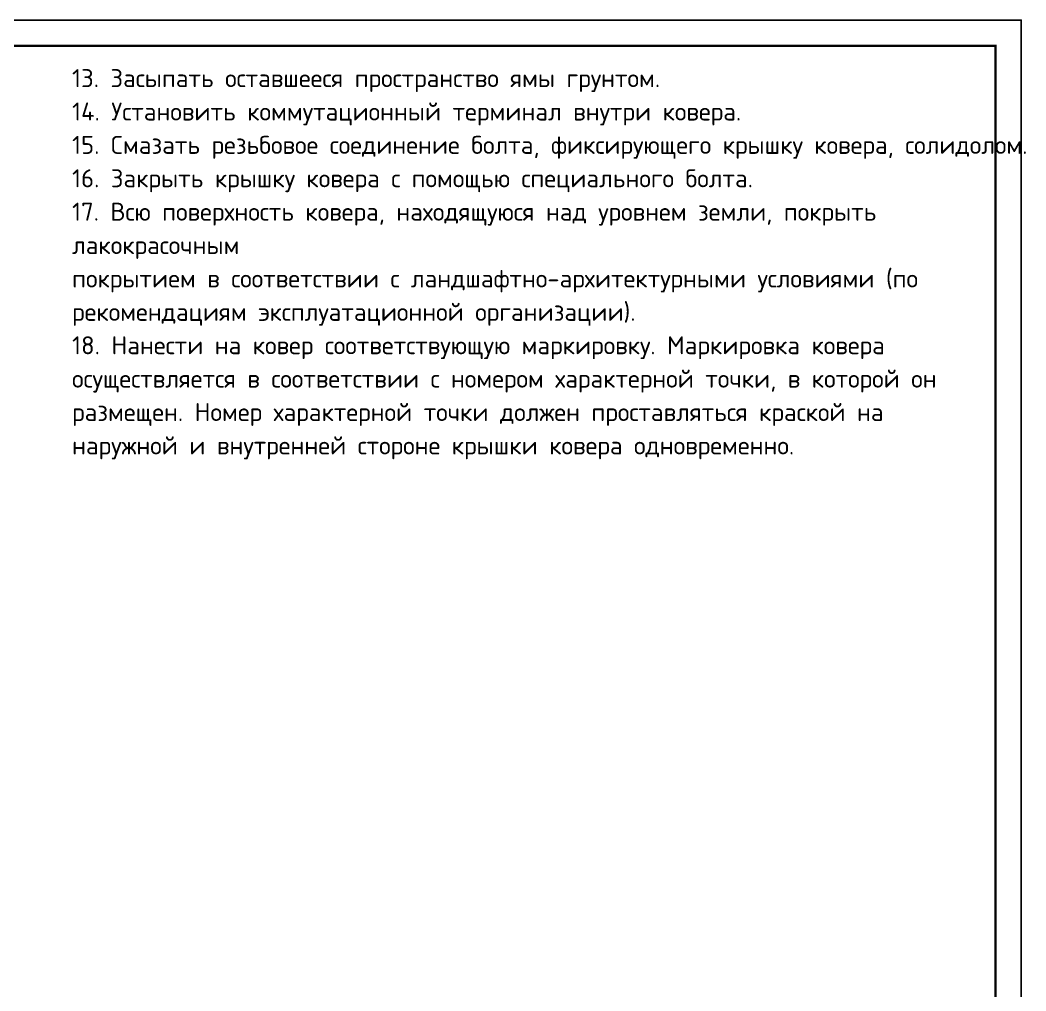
# Model space of a CAD drawing. Header units: millimetres. Extents: x -112426 to 8831, y 1218 to 38707.
# Drawn here: x 2837.6 to 3033.4, y 2381.2 to 2570.2 of the extents above; entities that cross this region are included whole.
import ezdxf
from ezdxf.enums import TextEntityAlignment as Align

# ---------------------------------------------------------------- set-up
doc = ezdxf.new("R2010")
doc.units = ezdxf.units.MM
doc.layers.add('Размер 3.5', color=250, linetype='Continuous', lineweight=35)
doc.layers.add('Размеры на чертеже', color=250, linetype='Continuous', lineweight=25)
doc.styles.add('-ISOCPEUR-', font='isocpeur.ttf')
doc.styles.get("Standard").update_dxf_attribs({"font": 'arial.ttf'})

# ---------------------------------------------------------------- blocks, each defined once
blk = doc.blocks.new('*U168')
blk.add_lwpolyline([(0, 0), (420, 0), (420, -297), (0, -297)], close=True)
at = {"const_width": 0.5}
blk.add_lwpolyline([(20, -5), (415, -5), (415, -292), (20, -292)], close=True, dxfattribs=at)
at = {"style": '-ISOCPEUR-'}
blk.add_attdef('РАЗРАБОТАЛ', text='', height=2.5, dxfattribs=at).set_placement((250.5, -264.22), align=Align.MIDDLE_LEFT)
at = {"style": '-ISOCPEUR-', "flags": 8}
for tag, height, p in [('ДАТА', 2.5, (290.07, -264.4)), ('ДАТА1', 2.5, (290.07, -269.4)), ('ЛИСТ', 3, (386.39, -271.92)), ('ЛИСТОВ', 3, (403.89, -271.92)), ('ФОРМАТ', 3, (380.97, -294.75))]:
    blk.add_attdef(tag, text='', height=height, dxfattribs=at).set_placement(p, align=Align.MIDDLE_CENTER)
at = {"style": '-ISOCPEUR-'}
blk.add_attdef('ПРОВЕРИЛ', (250.75, -270.73), '', height=2.5, dxfattribs=at)
at = {"lineweight": 30, "flags": 104}
blk.add_attdef('ИМЯ_ЧЕРТЕЖА', text='', height=3, dxfattribs=at).set_placement((333.63, -284.13), align=Align.MIDDLE_CENTER)

msp = doc.modelspace()

# ---------------------------------------------------------------- block references
at = {"layer": 'Размеры на чертеже', "lineweight": 90}
msp.add_blockref('*U168', (2612.527, 2570.232), dxfattribs=at)

# ---------------------------------------------------------------- texts
at = {"layer": 'Размер 3.5', "insert": (2847.668, 2560.688), "char_height": 3.5, "width": 175.97762, "attachment_point": 1, "line_spacing_factor": 1.114286, "style": '-ISOCPEUR-'}
msp.add_mtext('13. Засыпать оставшееся пространство ямы грунтом.\\P14. Установить коммутационный терминал внутри ковера.\\P15. Смазать резьбовое соединение болта, фиксирующего крышку ковера, солидолом.\\P16. Закрыть крышку ковера с помощью специального болта.\\P17. Всю поверхность ковера, находящуюся над уровнем земли, покрыть лакокрасочным\\Pпокрытием в соответствии с ландшафтно-архитектурными условиями (по рекомендациям эксплуатационной организации).\\P18. Нанести на ковер соответствующую маркировку. Маркировка ковера осуществляется в соответствии с номером характерной точки, в которой он размещен. Номер характерной точки должен проставляться краской на наружной и внутренней стороне крышки ковера одновременно.', dxfattribs=at)

doc.saveas('drawing.dxf')
